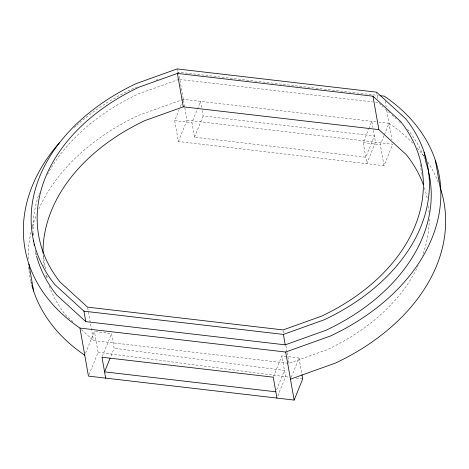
<?xml version="1.0" encoding="UTF-8"?>
<svg xmlns="http://www.w3.org/2000/svg" width="469" height="469" viewBox="0 0 469 469"><rect width="100%" height="100%" fill="white"/><g stroke="black" fill="none" stroke-linecap="round" stroke-linejoin="round"><path stroke-width="0.35" stroke-dasharray="2.35 1.76" d="M184.845 107.981L187.008 120.228L392.705 144.188L384.005 165.692L178.396 141.503L174.714 120.615L179.287 109.312M180.366 106.651L181.708 103.327M182.787 100.665L183.32 99.34L376.109 121.793M85.569 353.245L94.41 331.395L111.54 333.629L114.119 348.25L110.297 357.695M178.396 141.503L187.008 120.228M88.987 374.795L98.091 352.283L94.41 331.395M202.139 110.397L203.124 115.966L374.379 135.916L365.773 157.191L194.512 137.241L191.932 122.62L200.544 101.345L201.647 107.612M102.26 356.563L111.54 333.629M194.512 137.241L203.124 115.966M373.4 130.347L375.487 142.183L366.875 163.458L363.194 142.57L368.575 129.274M368.845 128.606L371.8 121.295L372.908 127.562M273.515 376.519L281.887 355.83L286.881 356.481M276.634 389.803L284.466 370.451L114.119 348.25M277.736 396.071L285.568 376.718L281.887 355.83M384.005 165.692L380.324 144.804L384.129 135.394M384.398 134.726L389.024 123.3L378.975 122.128M291.267 377.211L299.017 358.064L287.597 356.575M137.499 86.894L133.395 88.365A210.341 148.995 -10 0 0 76.465 125.522M155.966 80.275L158.018 79.537M177.165 72.672L178.537 72.185L378.419 95.465M178.97 79.367L137.945 94.07A200.644 142.125 -10 0 0 47.398 174.579M183.32 99.34L138.185 115.521A210.341 148.995 -10 0 0 38.657 209.356M81.612 329.742L93.454 340.564L289.021 363.346L327.473 349.557A194.582 137.833 -10 0 0 418.26 265.56M179.691 79.449L372.632 101.925M375.534 102.26L378.436 102.6L383.29 107.038M174.714 120.615L191.932 122.62M363.194 142.57L380.324 144.804M98.091 352.283L290.563 377.369M296.273 378.114L302.698 378.952M385.448 109.007L389.762 112.953M391.92 114.923L396.241 118.868M398.937 121.33L400.555 122.808M72.994 321.869L65.994 315.473A194.582 137.833 -10 0 1 49.098 285.773M420.142 164.308L421.772 173.553M421.901 174.263L422.147 175.687M385.119 101.146L386.128 106.862M386.755 110.438L391.943 139.868M376.589 92.153L377.821 99.117M299.017 358.064L301.807 373.91M283.253 330.633L283.757 333.477M285.891 345.565L287.016 351.967M287.139 352.676L289.021 363.346M178.537 72.185L184.722 107.26M177.13 68.92L177.739 72.402M87.685 307.852L93.454 340.564M43.142 254.667L45.903 270.308M46.783 275.285L47.404 278.844M74.272 127.509A210.341 148.995 -10 0 1 75.914 126.014M30.907 281.464A210.341 148.995 -10 0 1 28.521 266.415M28.152 259.164A210.341 148.995 -10 0 1 31.03 232.167M32.478 226.492A210.341 148.995 -10 0 1 36.476 214.591M389.024 123.3A210.341 148.995 -10 0 1 412.908 143.315M417.246 148.057A210.341 148.995 -10 0 1 423.999 156.505M427.792 161.998A210.341 148.995 -10 0 1 438.427 182.687M35.656 252.521A200.644 142.125 -10 0 1 35.028 249.66M33.065 233.656A200.644 142.125 -10 0 1 32.977 229.259M33.018 226.339A200.644 142.125 -10 0 1 39.343 192.853M407.567 129.215A200.644 142.125 -10 0 1 424.539 158.633M428.502 206.061A194.582 137.833 -10 0 1 429.1 212.568M429.27 219.093A194.582 137.833 -10 0 1 422.381 255.74M46.484 277.601A194.582 137.833 -10 0 1 45.44 273.392M44.215 266.984A194.582 137.833 -10 0 1 43.084 254.702M424.381 187.747A194.582 137.833 -10 0 1 427.329 198.903"/><path stroke-width="0.7" d="M110.022 358.369L104.564 371.858L275.825 391.808M59.581 142.512A210.341 148.995 -10 0 0 79.976 328.077L88.448 376.12L294.151 400.08L302.698 378.952L301.936 374.631M177.399 73.41L138.953 87.193A194.582 137.833 -10 0 0 60.102 282.051L87.562 307.142L283.129 329.924L321.576 316.135A194.582 137.833 -10 0 0 400.426 121.278L372.966 96.192L177.399 73.41L183.291 106.832L378.858 129.614L406.318 154.7A194.582 137.833 -10 0 1 423.22 184.399M183.291 106.832L144.845 120.615A194.582 137.833 -10 0 0 43.054 253.254M283.399 334.409L324.425 319.706A200.644 142.125 -10 0 0 405.726 118.774L376.589 92.153L177.13 68.92L136.104 83.629A200.644 142.125 -10 0 0 54.803 284.56L83.939 311.176L283.399 334.409L285.246 344.856L326.266 330.147A200.644 142.125 -10 0 0 425.963 162.591L424.117 152.149M79.976 328.077L285.68 352.037L330.815 335.851A210.341 148.995 -10 0 0 384.234 96.145L379.872 95.635M290.463 379.192L335.605 363.006A210.341 148.995 -10 0 0 440.121 187.354L435.332 160.199M36.553 256.062A200.644 142.125 -10 0 0 56.643 295.001L85.78 321.623L285.246 344.856M372.966 96.192L378.858 129.614M285.68 352.037L294.151 400.08M276.927 398.075L273.245 377.187L101.984 357.237L105.672 378.125M83.939 311.176L85.78 321.623M28.879 264.018L33.668 291.173M36.177 254.649A200.644 142.125 -10 0 1 35.826 253.231M34.237 245.334A200.644 142.125 -10 0 1 34.02 243.886M33.727 241.699A200.644 142.125 -10 0 1 33.557 240.245M33.141 235.121A200.644 142.125 -10 0 1 33.065 233.656M32.977 228.532A200.644 142.125 -10 0 1 33 227.066M84.766 355.232A210.341 148.995 -10 0 1 31.792 284.97M31.423 283.575A210.341 148.995 -10 0 1 31.077 282.168"/></g></svg>
